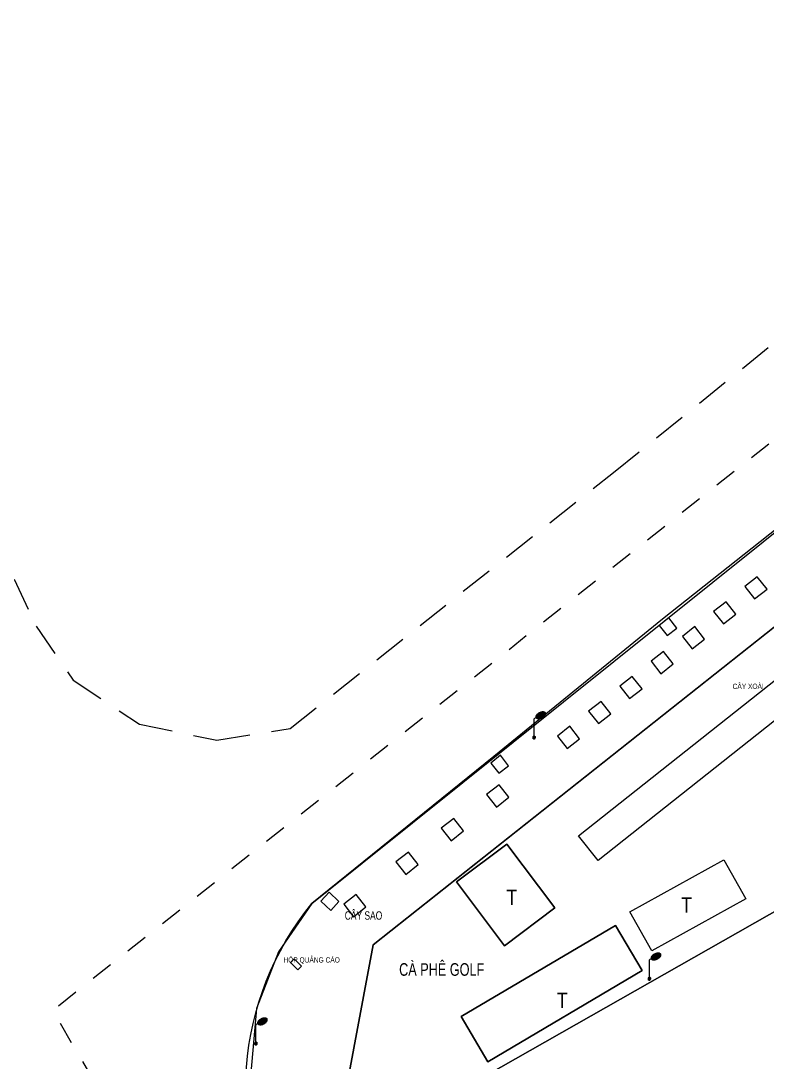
# Model space of a CAD drawing. Header units: millimetres. Extents: x 100 to 288, y -65 to 177.
# Drawn here: x 129.092 to 132.469, y 162.828 to 167.542 of the extents above; entities that cross this region are included whole.
import ezdxf
from ezdxf.enums import TextEntityAlignment as Align

# ---------------------------------------------------------------- set-up
doc = ezdxf.new("R2010")
doc.units = ezdxf.units.MM
doc.header["$LTSCALE"] = 0.3
doc.header["$MEASUREMENT"] = 0
doc.linetypes.add('DASHDOTX2', pattern=[2, 1, -0.5, 0, -0.5])
doc.linetypes.add('HIDDEN', pattern=[0.375, 0.25, -0.125])
for name, color, linetype in [('HATCH1', 8, 'CONTINUOUS'), ('KT', 8, 'CONTINUOUS'), ('Ky hieu', 7, 'CONTINUOUS')]:
    doc.layers.add(name, color=color, linetype=linetype)
doc.styles.add('DIM', font='VAVON.TTF')
doc.styles.add('VNI', font='VHELVCN.TTF')
doc.linetypes.add('FENCELINE2', pattern='A,0.25,-0.1,[132,ltypeshp.shx,S=0.1,R=0,X=-0.1,Y=0],-0.1,1', length=1.45)

# ---------------------------------------------------------------- blocks, each defined once
blk = doc.blocks.new('Cot den')
at = {"layer": 'Ky hieu', "color": 5, "linetype": 'Continuous'}
for p, q in [((474185.99, 1112245.09), (474186.05, 1112245.17)), ((474186.05, 1112245.17), (474186.13, 1112245.23)), ((474186.13, 1112245.23), (474186.19, 1112245.25)), ((474185.96, 1112245.03), (474185.99, 1112245.09)), ((474185.96, 1112242.67), (474185.96, 1112245.03))]:
    blk.add_line(p, q, dxfattribs=at)
mesh = blk.add_polyface(dxfattribs=at)
corners = [(474186.29, 1112245.16), (474186.24, 1112245.2), (474186.32, 1112245.15), (474186.22, 1112245.22), (474186.39, 1112245.12), (474186.2, 1112245.25), (474186.43, 1112245.12), (474186.19, 1112245.29), (474186.49, 1112245.1), (474186.18, 1112245.32), (474186.53, 1112245.11), (474186.19, 1112245.36), (474186.6, 1112245.11), (474186.19, 1112245.39), (474186.63, 1112245.11), (474186.2, 1112245.43), (474186.71, 1112245.12), (474186.22, 1112245.48), (474186.77, 1112245.14), (474186.25, 1112245.53), (474186.84, 1112245.16), (474186.27, 1112245.57), (474186.9, 1112245.18), (474186.31, 1112245.62), (474186.97, 1112245.21), (474186.34, 1112245.65), (474187.02, 1112245.24), (474186.4, 1112245.7), (474187.09, 1112245.27), (474186.43, 1112245.73), (474187.12, 1112245.3), (474186.5, 1112245.78), (474187.2, 1112245.35), (474186.54, 1112245.8), (474187.23, 1112245.38), (474186.61, 1112245.84), (474187.28, 1112245.42), (474186.66, 1112245.87), (474187.31, 1112245.46), (474186.73, 1112245.9), (474187.35, 1112245.51), (474186.79, 1112245.92), (474187.38, 1112245.55), (474186.85, 1112245.94), (474187.4, 1112245.6), (474186.92, 1112245.96), (474187.42, 1112245.64), (474186.99, 1112245.97), (474187.44, 1112245.69), (474187.03, 1112245.97), (474187.44, 1112245.72), (474187.1, 1112245.97), (474187.44, 1112245.76), (474187.13, 1112245.97), (474187.43, 1112245.79), (474187.42, 1112245.82), (474187.2, 1112245.96), (474187.42, 1112245.82), (474187.4, 1112245.85), (474187.24, 1112245.96), (474187.38, 1112245.88), (474187.3, 1112245.93), (474187.33, 1112245.92)]
mesh.append_faces([[corners[k] for k in face] for face in [(0, 0, 2, 1), (1, 2, 4, 3), (3, 4, 6, 5), (5, 6, 8, 7), (7, 8, 10, 9), (9, 10, 12, 11), (11, 12, 14, 13), (13, 14, 16, 15), (15, 16, 18, 17), (17, 18, 20, 19), (19, 20, 22, 21), (21, 22, 24, 23), (23, 24, 26, 25), (25, 26, 28, 27), (27, 28, 30, 29), (29, 30, 32, 31), (31, 32, 34, 33), (33, 34, 36, 35), (35, 36, 38, 37), (37, 38, 40, 39), (39, 40, 42, 41), (41, 42, 44, 43), (43, 44, 46, 45), (45, 46, 48, 47), (47, 48, 50, 49), (49, 50, 52, 51), (51, 52, 54, 53), (53, 54, 57, 56), (56, 55, 58, 59), (59, 58, 60, 61), (61, 60, 62, 62)]], dxfattribs={"vtx0": -1, "vtx2": -1, "color": 5})
mesh = blk.add_polyface(dxfattribs=at)
corners = [(474185.87, 1112242.53), (474185.86, 1112242.54), (474185.9, 1112242.51), (474185.85, 1112242.55), (474185.91, 1112242.51), (474185.83, 1112242.57), (474185.93, 1112242.5), (474185.82, 1112242.58), (474185.94, 1112242.5), (474185.82, 1112242.59), (474185.96, 1112242.5), (474185.81, 1112242.61), (474185.98, 1112242.5), (474185.8, 1112242.62), (474186, 1112242.5), (474185.8, 1112242.64), (474186.01, 1112242.51), (474185.8, 1112242.66), (474186.03, 1112242.51), (474185.8, 1112242.67), (474186.04, 1112242.52), (474185.8, 1112242.67), (474186.06, 1112242.53), (474185.8, 1112242.69), (474186.06, 1112242.54), (474185.8, 1112242.7), (474186.08, 1112242.55), (474185.81, 1112242.72), (474186.09, 1112242.56), (474185.81, 1112242.73), (474186.11, 1112242.58), (474185.82, 1112242.75), (474186.11, 1112242.58), (474185.82, 1112242.76), (474186.12, 1112242.61), (474185.84, 1112242.78), (474186.12, 1112242.62), (474185.85, 1112242.79), (474186.13, 1112242.64), (474185.86, 1112242.8), (474186.13, 1112242.65), (474185.87, 1112242.81), (474186.13, 1112242.67), (474185.89, 1112242.82), (474186.13, 1112242.68), (474185.9, 1112242.83), (474186.13, 1112242.7), (474185.92, 1112242.83), (474186.13, 1112242.72), (474185.93, 1112242.84), (474186.12, 1112242.73), (474185.95, 1112242.84), (474186.11, 1112242.75), (474185.96, 1112242.84), (474186.11, 1112242.76), (474185.99, 1112242.84), (474186.1, 1112242.77), (474186, 1112242.84), (474186.08, 1112242.79), (474186.02, 1112242.83), (474186.07, 1112242.8), (474186.03, 1112242.83), (474186.06, 1112242.81)]
mesh.append_faces([[corners[k] for k in face] for face in [(0, 0, 2, 1), (1, 2, 4, 3), (3, 4, 6, 5), (5, 6, 8, 7), (7, 8, 10, 9), (9, 10, 12, 11), (11, 12, 14, 13), (13, 14, 16, 15), (15, 16, 18, 17), (17, 18, 20, 19), (21, 20, 22, 23), (23, 22, 24, 25), (25, 24, 26, 27), (27, 26, 28, 29), (29, 28, 30, 31), (31, 30, 32, 33), (33, 32, 34, 35), (35, 34, 36, 37), (37, 36, 38, 39), (39, 38, 40, 41), (41, 40, 42, 43), (43, 42, 44, 45), (45, 44, 46, 47), (47, 46, 48, 49), (49, 48, 50, 51), (51, 50, 52, 53), (53, 52, 54, 55), (55, 54, 56, 57), (57, 56, 58, 59), (59, 58, 60, 61), (61, 60, 62, 62)]], dxfattribs={"vtx0": -1, "vtx2": -1, "color": 5})
blk = doc.blocks.new('Nha tam')
at = {"layer": 'HATCH1', "style": 'VNI'}
blk.add_text('T', height=2, dxfattribs=at).set_placement((474231.77, 1112286.52, 0.05), align=Align.MIDDLE)

msp = doc.modelspace()

# ---------------------------------------------------------------- linework, layer by layer
at = {"layer": 'HATCH1', "linetype": 'HIDDEN', "ltscale": 2}
msp.add_lwpolyline([(128.53571, 166.14788), (129.16091, 164.80108), (129.3289, 164.55717), (129.62919, 164.35832), (129.97938, 164.28545), (130.31025, 164.33889), (131.77366, 165.49718), (135.33603, 168.37482), (135.50551, 168.57236), (135.69733, 168.84515), (137.23335, 171.06462), (137.36542, 171.25258), (137.46111, 171.45876), (137.54817, 171.75714), (137.57883, 172.0689), (137.54127, 172.38695), (137.18791, 173.69988)], dxfattribs=at)
msp.add_lwpolyline([(128.53571, 166.14788), (129.16091, 164.80108), (129.3289, 164.55717), (129.62919, 164.35832), (129.97938, 164.28545), (130.31025, 164.33889), (131.77366, 165.49718), (135.33603, 168.37482), (135.50551, 168.57236), (135.69733, 168.84515), (137.23335, 171.06462), (137.36542, 171.25258), (137.46111, 171.45876), (137.54817, 171.75714), (137.57883, 172.0689), (137.54127, 172.38695), (137.18791, 173.69988)], dxfattribs=at)
at = {"layer": 'HATCH1', "ltscale": 5}
msp.add_lwpolyline([(134.81151, 154.27869), (132.7996, 157.72442, -0.4125842), (132.85832, 157.95051), (133.18539, 158.17341), (132.94511, 158.58683), (132.60548, 158.39972, -0.4672487), (132.35173, 158.49833), (131.80448, 159.42575), (130.29063, 162.02676, -0.3119335), (130.40888, 163.54672), (133.5901, 166.09666), (133.69655, 166.06171), (133.81841, 165.90821), (133.85104, 165.8671), (130.68649, 163.35966), (130.55512, 162.65805), (130.75283, 162.33242), (131.17242, 161.5737), (131.67246, 160.76315), (132.94511, 158.58683), (133.18539, 158.17341), (133.35796, 157.92728), (134.76267, 155.49507)], format="xyb", dxfattribs=at)
at = {"layer": 'HATCH1'}
for points in [[(133.85104, 165.8671), (133.69655, 166.06171), (133.5901, 166.09666), (131.99517, 164.83352), (131.23288, 164.21105), (130.40888, 163.54672), (130.40888, 163.54672), (130.25735, 163.32815), (130.15903, 163.07064), (130.11062, 162.5238), (130.17665, 162.24215), (130.29063, 162.02676), (131.55561, 159.8475), (132.35173, 158.49833), (132.45091, 158.40296), (132.60548, 158.39972), (132.94511, 158.58683)], [(135.61215, 162.92833), (134.202, 165.39684), (134.05484, 165.60326), (131.70454, 163.74097), (131.61582, 163.85294), (133.97181, 165.71974), (133.94165, 165.76205)], [(130.53145, 163.55489), (130.49429, 163.51485), (130.44961, 163.55695), (130.48677, 163.59699), (130.53145, 163.55489)]]:
    msp.add_lwpolyline(points, dxfattribs=at)
at = {"layer": 'HATCH1', "ltscale": 5}
for points in [[(133.85104, 165.8671), (133.69655, 166.06171), (133.5901, 166.09666), (131.99517, 164.83352), (131.23288, 164.21105), (130.40888, 163.54672), (130.40888, 163.54672), (130.25735, 163.32815), (130.15903, 163.07064), (130.11062, 162.5238), (130.17665, 162.24215), (130.29063, 162.02676), (131.55561, 159.8475), (132.35173, 158.49833), (132.45091, 158.40296), (132.60548, 158.39972), (132.94511, 158.58683)], [(135.61215, 162.92833), (134.202, 165.39684), (134.05484, 165.60326), (131.70454, 163.74097), (131.61582, 163.85294), (133.97181, 165.71974), (133.94165, 165.76205)]]:
    msp.add_lwpolyline(points, dxfattribs=at)
at = {"layer": 'HATCH1', "linetype": 'FENCELINE2', "ltscale": 2}
msp.add_lwpolyline([(130.55512, 162.65805), (130.55512, 162.65805), (130.68649, 163.35966), (131.49381, 163.99918), (133.75244, 165.78884), (133.75244, 165.78884)], dxfattribs=at)
at = {"layer": 'HATCH1'}
for points in [[(132.41264, 164.92509), (132.46883, 164.96919), (132.42473, 165.02538), (132.36854, 164.98128)], [(132.27119, 164.81224), (132.32738, 164.85634), (132.28328, 164.91252), (132.22709, 164.86842)], [(132.01663, 164.75893), (132.06081, 164.79232), (132.02508, 164.83943), (131.98142, 164.80396)], [(132.12974, 164.69938), (132.18593, 164.74348), (132.14183, 164.79967), (132.08564, 164.75557)], [(131.9883, 164.58653), (132.04448, 164.63063), (132.00038, 164.68682), (131.94419, 164.64271)], [(131.84685, 164.47367), (131.90304, 164.51777), (131.85893, 164.57396), (131.80275, 164.52986)], [(131.70548, 164.36072), (131.76167, 164.40482), (131.71757, 164.46101), (131.66138, 164.41691)], [(131.25435, 164.13646), (131.29853, 164.16985), (131.2628, 164.21696), (131.21913, 164.18149)], [(130.34585, 163.24591), (130.36236, 163.26306), (130.32805, 163.29608), (130.31154, 163.27893)]]:
    msp.add_lwpolyline(points, close=True, dxfattribs=at)
at = {"layer": 'HATCH1', "elevation": 0}
for points in [[(131.56403, 164.24803), (131.62022, 164.29213), (131.57612, 164.34832), (131.51993, 164.30421)], [(131.24409, 163.98302), (131.30028, 164.02712), (131.25618, 164.08331), (131.19999, 164.03921)], [(131.03882, 163.83046), (131.09501, 163.87456), (131.0509, 163.93075), (130.99472, 163.88665)], [(130.83354, 163.67806), (130.88973, 163.72216), (130.84563, 163.77835), (130.78944, 163.73425)], [(130.59757, 163.4863), (130.65376, 163.5304), (130.60966, 163.58659), (130.55347, 163.54249)]]:
    msp.add_lwpolyline(points, close=True, dxfattribs=at)
at = {"layer": 'HATCH1', "linetype": 'Continuous', "ltscale": 0.7}
for points in [[(131.06314, 163.64357), (131.28101, 163.35454), (131.50917, 163.52653), (131.29129, 163.81555), (131.06314, 163.64357)], [(131.84801, 163.5079), (132.27264, 163.74377), (132.37279, 163.56793), (131.94816, 163.33206), (131.84801, 163.5079)], [(131.20545, 162.82925), (131.90441, 163.24231), (131.78328, 163.44729), (131.08432, 163.03423), (131.20545, 162.82925)]]:
    msp.add_lwpolyline(points, dxfattribs=at)
at = {"layer": 'HATCH1', "ltscale": 5}
for points in [[(131.29129, 163.81555), (131.50917, 163.52653), (131.28101, 163.35454), (131.06314, 163.64357)], [(131.84801, 163.5079), (132.27264, 163.74377), (132.37279, 163.56793), (131.94816, 163.33206)], [(131.06428, 162.69217), (132.81143, 163.68477), (134.20619, 161.27512), (132.46595, 160.26303), (131.06428, 162.69217)], [(131.08432, 163.03423), (131.78328, 163.44729), (131.90441, 163.24231), (131.20545, 162.82925), (131.08432, 163.03423)]]:
    msp.add_lwpolyline(points, close=True, dxfattribs=at)
at = {"layer": 'HATCH1', "linetype": 'FENCELINE2'}
msp.add_lwpolyline([(132.46595, 160.26303), (134.20619, 161.27512), (132.81143, 163.68477), (131.06428, 162.69217), (132.46595, 160.26303)], dxfattribs=at)
at = {"layer": 'KT', "linetype": 'DASHDOTX2', "lineweight": -2, "ltscale": 0.0005, "flags": 128}
msp.add_lwpolyline([(146.55185, 165.89217), (141.44051, 173.55514), (138.50822, 172.00928, 0.1199755), (137.96703, 171.5302), (135.80479, 168.41503, -0.0751899), (135.23025, 167.8034), (129.23572, 163.06135), (136.47891, 150.65653), (143.62361, 154.82832), (140.16447, 160.79761), (147.18299, 164.71746), (147.07065, 164.95796), (146.58091, 165.84862), (146.55185, 165.89217)], format="xyb", dxfattribs=at)

# ---------------------------------------------------------------- block references
at = {"layer": 'HATCH1', "xscale": 0.03504980631987564, "yscale": 0.03504980634066435, "zscale": 0.03504980631806899}
for p in [(-16488.71154, -38819.5925), (-16488.18971, -38820.68435), (-16489.97066, -38820.97833)]:
    msp.add_blockref('Cot den', p, dxfattribs=at)
at = {"layer": 'HATCH1', "linetype": 'Continuous', "ltscale": 0.7, "xscale": 0.03504980631987564, "yscale": 0.03504980634066435, "zscale": 0.03504980631806899}
for p in [(-16490.41831, -38821.85259, -0.00165), (-16489.6267, -38821.88796, -0.00165), (-16490.18984, -38822.31886, -0.00165)]:
    msp.add_blockref('Nha tam', p, dxfattribs=at)

# ---------------------------------------------------------------- texts
at = {"layer": 'HATCH1', "style": 'DIM', "width": 0.75}
for s, height, p in [('CAÂY XOAØI', 0.02381, (132.31312, 164.5174)), ('CAÂY SAO', 0.038095, (130.55766, 163.47279, 0)), ('HOÄP QUAÛNG CAÙO', 0.0238096, (130.28016, 163.27888)), ('CAØ PHEÂ GOLF', 0.0571431, (130.80387, 163.21894))]:
    msp.add_text(s, height=height, dxfattribs=at).set_placement(p)

doc.saveas('drawing.dxf')
